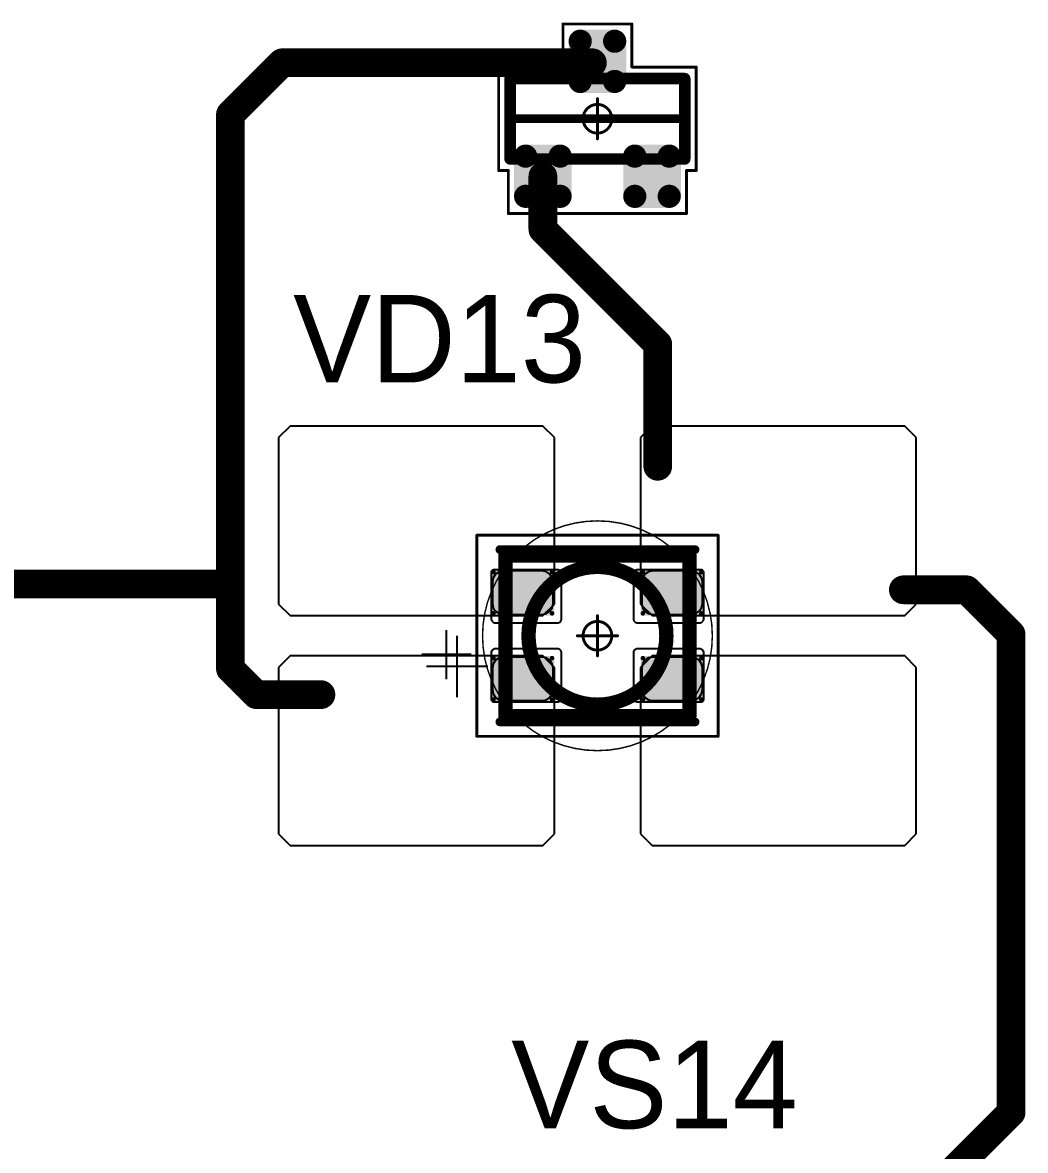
# Model space of a CAD drawing. Header units: millimetres. Extents: x 0 to 400, y 0 to 511.
# Drawn here: x 89.99 to 107.45, y 92.54 to 112.17 of the extents above; entities that cross this region are included whole.
import ezdxf

# ---------------------------------------------------------------- set-up
doc = ezdxf.new("R2010")
doc.units = ezdxf.units.MM
for name, color, linetype in [('Mechanical13', 56, 'Continuous'), ('Mechanical15', 56, 'Continuous'), ('Mechanical2', 216, 'Continuous'), ('TopLayer', 1, 'Continuous'), ('TopOverlay', 2, 'Continuous'), ('TopPaste', 8, 'Continuous'), ('TopSolder', 216, 'Continuous')]:
    doc.layers.add(name, color=color, linetype=linetype)

# ---------------------------------------------------------------- blocks, each defined once
blk = doc.blocks.new('SOT23_584')
at = {"layer": 'Mechanical13', "const_width": 0.2}
for points in [[(-0.7, 1.52), (0.7, 1.52)], [(-0.7, 1.52), (-0.7, -1.52)], [(0.7, 1.52), (0.7, -1.52)], [(-0.7, -1.52), (0.7, -1.52)]]:
    blk.add_lwpolyline(points, dxfattribs=at)
at = {"layer": 'Mechanical13', "const_width": 0.1}
for points in [[(-0.75, 1.52, 1), (-0.65, 1.52, 1)], [(-0.75, 1.52, 1), (-0.65, 1.52, 1)], [(0.65, 1.52, 1), (0.75, 1.52, 1)], [(0.65, 1.52, 1), (0.75, 1.52, 1)], [(-0.75, -1.52, 1), (-0.65, -1.52, 1)], [(-0.75, -1.52, 1), (-0.65, -1.52, 1)], [(0.65, -1.52, 1), (0.75, -1.52, 1)], [(0.65, -1.52, 1), (0.75, -1.52, 1)]]:
    blk.add_lwpolyline(points, format="xyb", close=True, dxfattribs=at)
at = {"layer": 'Mechanical15', "const_width": 0.05}
for points in [[(-1.65, 1.55), (-1.65, -1.55)], [(-1.65, 1.55), (-0.9, 1.55)], [(-0.9, 1.72), (-0.9, 1.55)], [(-0.9, 1.72), (0.9, 1.72)], [(0.9, 1.72), (0.9, 0.6)], [(0.9, 0.6), (1.65, 0.6)], [(1.65, 0.6), (1.65, -0.6)], [(0, 0.35), (0, -0.35)], [(-0.35, 0), (0.35, 0)], [(0.9, -0.6), (1.65, -0.6)], [(0.9, -0.6), (0.9, -1.72)], [(-1.65, -1.55), (-0.9, -1.55)], [(-0.9, -1.55), (-0.9, -1.72)], [(-0.9, -1.72), (0.9, -1.72)]]:
    blk.add_lwpolyline(points, dxfattribs=at)
at = {"layer": 'Mechanical15'}
for points, const_width in [([(-1.662, 1.55, 1), (-1.637, 1.55, 1)], 0.025), ([(-1.662, 1.55, 1), (-1.637, 1.55, 1)], 0.025), ([(-0.913, 1.72, 1), (-0.888, 1.72, 1)], 0.025), ([(-0.913, 1.72, 1), (-0.888, 1.72, 1)], 0.025), ([(-0.913, 1.55, 1), (-0.888, 1.55, 1)], 0.025), ([(-0.913, 1.55, 1), (-0.888, 1.55, 1)], 0.025), ([(0.888, 1.72, 1), (0.913, 1.72, 1)], 0.025), ([(0.888, 1.72, 1), (0.913, 1.72, 1)], 0.025), ([(0.888, 0.6, 1), (0.913, 0.6, 1)], 0.025), ([(0.888, 0.6, 1), (0.913, 0.6, 1)], 0.025), ([(1.637, 0.6, 1), (1.662, 0.6, 1)], 0.025), ([(1.637, 0.6, 1), (1.662, 0.6, 1)], 0.025), ([(0.25, 0, 1), (-0.25, 0, 1)], 0.05), ([(-0.012, 0.35, 1), (0.012, 0.35, 1)], 0.025), ([(-0.362, 0, 1), (-0.337, 0, 1)], 0.025), ([(-0.262, 0, 1), (-0.238, 0, 1)], 0.025), ([(0.238, 0, 1), (0.262, 0, 1)], 0.025), ([(0.337, 0, 1), (0.362, 0, 1)], 0.025), ([(-0.012, -0.35, 1), (0.012, -0.35, 1)], 0.025), ([(0.888, -0.6, 1), (0.913, -0.6, 1)], 0.025), ([(0.888, -0.6, 1), (0.913, -0.6, 1)], 0.025), ([(1.637, -0.6, 1), (1.662, -0.6, 1)], 0.025), ([(1.637, -0.6, 1), (1.662, -0.6, 1)], 0.025), ([(-1.662, -1.55, 1), (-1.637, -1.55, 1)], 0.025), ([(-1.662, -1.55, 1), (-1.637, -1.55, 1)], 0.025), ([(-0.913, -1.55, 1), (-0.888, -1.55, 1)], 0.025), ([(-0.913, -1.55, 1), (-0.888, -1.55, 1)], 0.025), ([(-0.913, -1.72, 1), (-0.888, -1.72, 1)], 0.025), ([(-0.913, -1.72, 1), (-0.888, -1.72, 1)], 0.025), ([(0.888, -1.72, 1), (0.913, -1.72, 1)], 0.025), ([(0.888, -1.72, 1), (0.913, -1.72, 1)], 0.025)]:
    blk.add_lwpolyline(points, format="xyb", close=True, dxfattribs=dict(at, const_width=const_width))
at = {"layer": 'TopLayer', "const_width": 0.1}
for points in [[(-1.4, 1.25, 1), (-1.3, 1.25, 1)], [(-0.7, 1.25, 1), (-0.6, 1.25, 1)], [(-1.4, 0.65, 1), (-1.3, 0.65, 1)], [(-0.7, 0.65, 1), (-0.6, 0.65, 1)], [(0.6, 0.3, 1), (0.7, 0.3, 1)], [(1.3, 0.3, 1), (1.4, 0.3, 1)], [(0.6, -0.3, 1), (0.7, -0.3, 1)], [(1.3, -0.3, 1), (1.4, -0.3, 1)], [(-1.4, -0.65, 1), (-1.3, -0.65, 1)], [(-0.7, -0.65, 1), (-0.6, -0.65, 1)], [(-1.4, -1.25, 1), (-1.3, -1.25, 1)], [(-0.7, -1.25, 1), (-0.6, -1.25, 1)]]:
    blk.add_lwpolyline(points, format="xyb", close=True, dxfattribs=at)
at = {"layer": 'TopLayer'}
for points in [[(-1.45, 1.25), (-1.45, 0.65), (-0.55, 1.25), (-0.55, 0.65)], [(-1.35, 1.35), (-1.35, 0.55), (-0.65, 1.35), (-0.65, 0.55)], [(0.65, 0.4), (0.65, -0.4), (1.35, 0.4), (1.35, -0.4)], [(0.55, 0.3), (0.55, -0.3), (1.45, 0.3), (1.45, -0.3)], [(-1.35, -0.55), (-1.35, -1.35), (-0.65, -0.55), (-0.65, -1.35)], [(-1.45, -0.65), (-1.45, -1.25), (-0.55, -0.65), (-0.55, -1.25)]]:
    blk.add_solid(points, dxfattribs=at)
at = {"layer": 'TopOverlay', "const_width": 0.15}
blk.add_lwpolyline([(0, 1.5), (0, -1.5)], dxfattribs=at)
at = {"layer": 'TopOverlay', "const_width": 0.075}
for points in [[(-0.038, 1.5, 1), (0.038, 1.5, 1)], [(-0.038, -1.5, 1), (0.038, -1.5, 1)]]:
    blk.add_lwpolyline(points, format="xyb", close=True, dxfattribs=at)
at = {"layer": 'TopPaste', "const_width": 0.075}
for points in [[(-1.387, 1.25, 1), (-1.313, 1.25, 1)], [(-0.687, 1.25, 1), (-0.613, 1.25, 1)], [(-1.387, 0.65, 1), (-1.313, 0.65, 1)], [(-0.687, 0.65, 1), (-0.613, 0.65, 1)], [(0.613, 0.3, 1), (0.687, 0.3, 1)], [(1.313, 0.3, 1), (1.387, 0.3, 1)], [(0.613, -0.3, 1), (0.687, -0.3, 1)], [(1.313, -0.3, 1), (1.387, -0.3, 1)], [(-1.387, -0.65, 1), (-1.313, -0.65, 1)], [(-0.687, -0.65, 1), (-0.613, -0.65, 1)], [(-1.387, -1.25, 1), (-1.313, -1.25, 1)], [(-0.687, -1.25, 1), (-0.613, -1.25, 1)]]:
    blk.add_lwpolyline(points, format="xyb", close=True, dxfattribs=at)
at = {"layer": 'TopPaste'}
for points in [[(-1.425, 1.25), (-1.425, 0.65), (-0.575, 1.25), (-0.575, 0.65)], [(-1.35, 1.325), (-1.35, 0.575), (-0.65, 1.325), (-0.65, 0.575)], [(0.575, 0.3), (0.575, -0.3), (1.425, 0.3), (1.425, -0.3)], [(0.65, 0.375), (0.65, -0.375), (1.35, 0.375), (1.35, -0.375)], [(-1.35, -0.575), (-1.35, -1.325), (-0.65, -0.575), (-0.65, -1.325)], [(-1.425, -0.65), (-1.425, -1.25), (-0.575, -0.65), (-0.575, -1.25)]]:
    blk.add_solid(points, dxfattribs=at)
at = {"layer": 'TopSolder', "const_width": 0.202}
for points in [[(-1.451, 1.25, 1), (-1.249, 1.25, 1)], [(-0.751, 1.25, 1), (-0.549, 1.25, 1)], [(-1.451, 0.65, 1), (-1.249, 0.65, 1)], [(-0.751, 0.65, 1), (-0.549, 0.65, 1)], [(0.549, 0.3, 1), (0.751, 0.3, 1)], [(1.249, 0.3, 1), (1.451, 0.3, 1)], [(0.549, -0.3, 1), (0.751, -0.3, 1)], [(1.249, -0.3, 1), (1.451, -0.3, 1)], [(-1.451, -0.65, 1), (-1.249, -0.65, 1)], [(-0.751, -0.65, 1), (-0.549, -0.65, 1)], [(-1.451, -1.25, 1), (-1.249, -1.25, 1)], [(-0.751, -1.25, 1), (-0.549, -1.25, 1)]]:
    blk.add_lwpolyline(points, format="xyb", close=True, dxfattribs=at)
at = {"layer": 'TopSolder'}
for points in [[(-1.35, 1.452), (-1.35, 0.448), (-0.65, 1.452), (-0.65, 0.448)], [(-1.552, 1.25), (-1.552, 0.65), (-0.448, 1.25), (-0.448, 0.65)], [(0.65, 0.502), (0.65, -0.502), (1.35, 0.502), (1.35, -0.502)], [(0.448, 0.3), (0.448, -0.3), (1.552, 0.3), (1.552, -0.3)], [(-1.35, -0.448), (-1.35, -1.452), (-0.65, -0.448), (-0.65, -1.452)], [(-1.552, -0.65), (-1.552, -1.25), (-0.448, -0.65), (-0.448, -1.25)]]:
    blk.add_solid(points, dxfattribs=at)
blk = doc.blocks.new('E65F_788')
at = {"layer": 'Mechanical13'}
for p, q in [((2.441, 1.071), (2.441, 0)), ((1.905, 0.536), (2.976, 0.536))]:
    blk.add_line(p, q, dxfattribs=at)
at = {"layer": 'Mechanical13', "const_width": 0.25}
for points in [[(-1.6, 1.4), (-1.6, -1.4)], [(1.6, 1.4), (-1.6, 1.4)], [(1.6, 1.4), (1.6, -1.4)], [(1.6, -1.4), (-1.6, -1.4)]]:
    blk.add_lwpolyline(points, dxfattribs=at)
at = {"layer": 'Mechanical13'}
for points, const_width in [([(-1.663, 1.4, 1), (-1.538, 1.4, 1)], 0.125), ([(-1.663, 1.4, 1), (-1.538, 1.4, 1)], 0.125), ([(1.537, 1.4, 1), (1.662, 1.4, 1)], 0.125), ([(1.537, 1.4, 1), (1.662, 1.4, 1)], 0.125), ([(1.2, 0, 1), (-1.2, 0, 1)], 0.25), ([(-1.263, 0, 1), (-1.138, 0, 1)], 0.125), ([(1.137, 0, 1), (1.262, 0, 1)], 0.125), ([(-1.663, -1.4, 1), (-1.538, -1.4, 1)], 0.125), ([(-1.663, -1.4, 1), (-1.538, -1.4, 1)], 0.125), ([(1.537, -1.4, 1), (1.662, -1.4, 1)], 0.125), ([(1.537, -1.4, 1), (1.662, -1.4, 1)], 0.125)]:
    blk.add_lwpolyline(points, format="xyb", close=True, dxfattribs=dict(at, const_width=const_width))
at = {"layer": 'Mechanical15', "const_width": 0.05}
for points in [[(2.1, 1.75), (-2.1, 1.75)], [(-2.1, 1.75), (-2.1, -1.75)], [(2.1, 1.75), (2.1, -1.75)], [(0, 0.35), (0, -0.35)], [(0, 0.35), (0, -0.35)], [(0.35, 0), (-0.35, 0)], [(0.35, 0), (-0.35, 0)], [(2.1, -1.75), (-2.1, -1.75)]]:
    blk.add_lwpolyline(points, dxfattribs=at)
at = {"layer": 'Mechanical15'}
for points, const_width in [([(-2.113, 1.75, 1), (-2.088, 1.75, 1)], 0.025), ([(-2.113, 1.75, 1), (-2.088, 1.75, 1)], 0.025), ([(2.087, 1.75, 1), (2.112, 1.75, 1)], 0.025), ([(2.087, 1.75, 1), (2.112, 1.75, 1)], 0.025), ([(0.25, 0, 1), (-0.25, 0, 1)], 0.05), ([(0.25, 0, 1), (-0.25, 0, 1)], 0.05), ([(-0.013, 0.35, 1), (0.012, 0.35, 1)], 0.025), ([(-0.013, 0.35, 1), (0.012, 0.35, 1)], 0.025), ([(-0.363, 0, 1), (-0.338, 0, 1)], 0.025), ([(-0.363, 0, 1), (-0.338, 0, 1)], 0.025), ([(-0.263, 0, 1), (-0.238, 0, 1)], 0.025), ([(-0.263, 0, 1), (-0.238, 0, 1)], 0.025), ([(0.237, 0, 1), (0.262, 0, 1)], 0.025), ([(0.237, 0, 1), (0.262, 0, 1)], 0.025), ([(0.337, 0, 1), (0.362, 0, 1)], 0.025), ([(0.337, 0, 1), (0.362, 0, 1)], 0.025), ([(-0.013, -0.35, 1), (0.012, -0.35, 1)], 0.025), ([(-0.013, -0.35, 1), (0.012, -0.35, 1)], 0.025), ([(-2.113, -1.75, 1), (-2.088, -1.75, 1)], 0.025), ([(-2.113, -1.75, 1), (-2.088, -1.75, 1)], 0.025), ([(2.087, -1.75, 1), (2.112, -1.75, 1)], 0.025), ([(2.087, -1.75, 1), (2.112, -1.75, 1)], 0.025)]:
    blk.add_lwpolyline(points, format="xyb", close=True, dxfattribs=dict(at, const_width=const_width))
at = {"layer": 'TopLayer'}
for p, q in [((-5.35, 3.65), (-5.55, 3.45)), ((-0.95, 3.65), (-5.35, 3.65)), ((-5.35, 3.65), (-5.35, 3.65)), ((-0.75, 3.45), (-0.95, 3.65)), ((0.95, 3.65), (0.75, 3.45)), ((5.35, 3.65), (0.95, 3.65)), ((0.95, 3.65), (0.95, 3.65)), ((5.55, 3.45), (5.35, 3.65)), ((-5.55, 3.45), (-5.55, 3.45)), ((-5.55, 3.45), (-5.55, 0.55)), ((-0.75, 0.55), (-0.75, 3.45)), ((0.75, 3.45), (0.75, 3.45)), ((0.75, 3.45), (0.75, 0.55)), ((5.55, 0.55), (5.55, 3.45)), ((-5.55, 0.55), (-5.35, 0.35)), ((-0.95, 0.35), (-0.75, 0.55)), ((0.75, 0.55), (0.95, 0.35)), ((5.35, 0.35), (5.55, 0.55)), ((-5.35, 0.35), (-0.95, 0.35)), ((0.95, 0.35), (5.35, 0.35)), ((-5.35, -0.35), (-5.55, -0.55)), ((-0.95, -0.35), (-5.35, -0.35)), ((-5.35, -0.35), (-5.35, -0.35)), ((-0.75, -0.55), (-0.95, -0.35)), ((0.95, -0.35), (0.75, -0.55)), ((5.35, -0.35), (0.95, -0.35)), ((0.95, -0.35), (0.95, -0.35)), ((5.55, -0.55), (5.35, -0.35)), ((-5.55, -0.55), (-5.55, -0.55)), ((-5.55, -0.55), (-5.55, -3.45)), ((-0.75, -3.45), (-0.75, -0.55)), ((0.75, -0.55), (0.75, -0.55)), ((0.75, -0.55), (0.75, -3.45)), ((5.55, -3.45), (5.55, -0.55)), ((-5.55, -3.45), (-5.35, -3.65)), ((-0.95, -3.65), (-0.75, -3.45)), ((0.75, -3.45), (0.95, -3.65)), ((5.35, -3.65), (5.55, -3.45)), ((-5.35, -3.65), (-0.95, -3.65)), ((0.95, -3.65), (5.35, -3.65))]:
    blk.add_line(p, q, dxfattribs=at)
at = {"layer": 'TopLayer', "const_width": 0.04}
for points in [[(-1.83, 1.11, 1), (-1.79, 1.11, 1)], [(-0.81, 1.11, 1), (-0.77, 1.11, 1)], [(0.77, 1.11, 1), (0.81, 1.11, 1)], [(1.79, 1.11, 1), (1.83, 1.11, 1)], [(-1.83, 0.39, 1), (-1.79, 0.39, 1)], [(-0.81, 0.39, 1), (-0.77, 0.39, 1)], [(0.77, 0.39, 1), (0.81, 0.39, 1)], [(1.79, 0.39, 1), (1.83, 0.39, 1)], [(-1.83, -0.39, 1), (-1.79, -0.39, 1)], [(-0.81, -0.39, 1), (-0.77, -0.39, 1)], [(0.77, -0.39, 1), (0.81, -0.39, 1)], [(1.79, -0.39, 1), (1.83, -0.39, 1)], [(-1.83, -1.11, 1), (-1.79, -1.11, 1)], [(-0.81, -1.11, 1), (-0.77, -1.11, 1)], [(0.77, -1.11, 1), (0.81, -1.11, 1)], [(1.79, -1.11, 1), (1.83, -1.11, 1)]]:
    blk.add_lwpolyline(points, format="xyb", close=True, dxfattribs=at)
at = {"layer": 'TopLayer'}
for points in [[(-1.85, 1.11), (-1.85, 0.39), (-0.75, 1.11), (-0.75, 0.39)], [(-1.81, 1.15), (-1.81, 0.35), (-0.79, 1.15), (-0.79, 0.35)], [(0.75, 1.11), (0.75, 0.39), (1.85, 1.11), (1.85, 0.39)], [(0.79, 1.15), (0.79, 0.35), (1.81, 1.15), (1.81, 0.35)], [(-1.85, -0.39), (-1.85, -1.11), (-0.75, -0.39), (-0.75, -1.11)], [(-1.81, -0.35), (-1.81, -1.15), (-0.79, -0.35), (-0.79, -1.15)], [(0.75, -0.39), (0.75, -1.11), (1.85, -0.39), (1.85, -1.11)], [(0.79, -0.35), (0.79, -1.15), (1.81, -0.35), (1.81, -1.15)]]:
    blk.add_solid(points, dxfattribs=at)
at = {"layer": 'TopOverlay'}
for p, q in [((2.628, 0.757), (2.628, -0.1)), ((2.2, 0.328), (3.057, 0.328))]:
    blk.add_line(p, q, dxfattribs=at)
at = {"layer": 'TopOverlay', "const_width": 0.15}
for points in [[(1.7, 1.5), (-1.7, 1.5)], [(1.7, -1.5), (-1.7, -1.5)]]:
    blk.add_lwpolyline(points, dxfattribs=at)
at = {"layer": 'TopOverlay', "const_width": 0.075}
for points in [[(-1.738, 1.5, 1), (-1.663, 1.5, 1)], [(1.662, 1.5, 1), (1.737, 1.5, 1)], [(-1.738, -1.5, 1), (-1.663, -1.5, 1)], [(1.662, -1.5, 1), (1.737, -1.5, 1)]]:
    blk.add_lwpolyline(points, format="xyb", close=True, dxfattribs=at)
at = {"layer": 'TopPaste'}
for p, q in [((-1.814, 1.011), (-1.829, 0.938)), ((-1.773, 1.073), (-1.814, 1.011)), ((-1.711, 1.114), (-1.773, 1.073)), ((-1.638, 1.129), (-1.711, 1.114)), ((-0.963, 1.129), (-1.638, 1.129)), ((-0.889, 1.114), (-0.963, 1.129)), ((-0.827, 1.073), (-0.889, 1.114)), ((-0.786, 1.011), (-0.827, 1.073)), ((-0.771, 0.938), (-0.786, 1.011)), ((0.786, 1.011), (0.771, 0.938)), ((0.827, 1.073), (0.786, 1.011)), ((0.889, 1.114), (0.827, 1.073)), ((0.962, 1.129), (0.889, 1.114)), ((1.637, 1.129), (0.962, 1.129)), ((1.711, 1.114), (1.637, 1.129)), ((1.773, 1.073), (1.711, 1.114)), ((1.814, 1.011), (1.773, 1.073)), ((1.829, 0.938), (1.814, 1.011)), ((-1.829, 0.938), (-1.829, 0.563)), ((-0.771, 0.563), (-0.771, 0.938)), ((0.771, 0.938), (0.771, 0.563)), ((1.829, 0.563), (1.829, 0.938)), ((-1.829, 0.563), (-1.814, 0.489)), ((-1.814, 0.489), (-1.773, 0.427)), ((-1.773, 0.427), (-1.711, 0.386)), ((-0.889, 0.386), (-0.827, 0.427)), ((-0.827, 0.427), (-0.786, 0.489)), ((-0.786, 0.489), (-0.771, 0.563)), ((0.771, 0.563), (0.786, 0.489)), ((0.786, 0.489), (0.827, 0.427)), ((0.827, 0.427), (0.889, 0.386)), ((1.711, 0.386), (1.773, 0.427)), ((1.773, 0.427), (1.814, 0.489)), ((1.814, 0.489), (1.829, 0.563)), ((-1.711, 0.386), (-1.638, 0.371)), ((-1.638, 0.371), (-0.963, 0.371)), ((-0.963, 0.371), (-0.889, 0.386)), ((0.889, 0.386), (0.962, 0.371)), ((0.962, 0.371), (1.637, 0.371)), ((1.637, 0.371), (1.711, 0.386)), ((-1.711, -0.386), (-1.773, -0.427)), ((-1.638, -0.371), (-1.711, -0.386)), ((-0.963, -0.371), (-1.638, -0.371)), ((-0.889, -0.386), (-0.963, -0.371)), ((-0.827, -0.427), (-0.889, -0.386)), ((0.889, -0.386), (0.827, -0.427)), ((0.962, -0.371), (0.889, -0.386)), ((1.637, -0.371), (0.962, -0.371)), ((1.711, -0.386), (1.637, -0.371)), ((1.773, -0.427), (1.711, -0.386)), ((-1.814, -0.489), (-1.829, -0.563)), ((-1.829, -0.563), (-1.829, -0.938)), ((-1.773, -0.427), (-1.814, -0.489)), ((-0.786, -0.489), (-0.827, -0.427)), ((-0.771, -0.563), (-0.786, -0.489)), ((-0.771, -0.938), (-0.771, -0.563)), ((0.786, -0.489), (0.771, -0.563)), ((0.771, -0.563), (0.771, -0.938)), ((0.827, -0.427), (0.786, -0.489)), ((1.814, -0.489), (1.773, -0.427)), ((1.829, -0.563), (1.814, -0.489)), ((1.829, -0.938), (1.829, -0.563)), ((-1.829, -0.938), (-1.814, -1.011)), ((-0.786, -1.011), (-0.771, -0.938)), ((0.771, -0.938), (0.786, -1.011)), ((1.814, -1.011), (1.829, -0.938)), ((-1.814, -1.011), (-1.773, -1.073)), ((-1.773, -1.073), (-1.711, -1.114)), ((-1.711, -1.114), (-1.638, -1.129)), ((-1.638, -1.129), (-0.963, -1.129)), ((-0.963, -1.129), (-0.889, -1.114)), ((-0.889, -1.114), (-0.827, -1.073)), ((-0.827, -1.073), (-0.786, -1.011)), ((0.786, -1.011), (0.827, -1.073)), ((0.827, -1.073), (0.889, -1.114)), ((0.889, -1.114), (0.962, -1.129)), ((0.962, -1.129), (1.637, -1.129)), ((1.637, -1.129), (1.711, -1.114)), ((1.711, -1.114), (1.773, -1.073)), ((1.773, -1.073), (1.814, -1.011))]:
    blk.add_line(p, q, dxfattribs=at)
at = {"layer": 'TopSolder'}
for p, q in [((-1.842, 1.129), (-1.85, 1.111)), ((-1.85, 1.111), (-1.85, 1.101)), ((-1.85, 1.101), (-1.85, 1.101)), ((-1.85, 1.101), (-1.85, 0.301)), ((-1.828, 1.143), (-1.842, 1.129)), ((-1.81, 1.151), (-1.828, 1.143)), ((-1.8, 1.151), (-1.81, 1.151)), ((-0.7, 1.151), (-1.8, 1.151)), ((-0.685, 1.151), (-0.7, 1.151)), ((-0.7, 1.151), (-0.7, 1.151)), ((-0.658, 1.139), (-0.685, 1.151)), ((-0.636, 1.118), (-0.658, 1.139)), ((-0.625, 1.09), (-0.636, 1.118)), ((-0.625, 1.076), (-0.625, 1.09)), ((-0.625, 0.301), (-0.625, 1.076)), ((0.636, 1.118), (0.625, 1.09)), ((0.625, 1.09), (0.625, 1.076)), ((0.625, 1.076), (0.625, 1.076)), ((0.625, 1.076), (0.625, 0.301)), ((0.657, 1.139), (0.636, 1.118)), ((0.685, 1.151), (0.657, 1.139)), ((0.7, 1.151), (0.685, 1.151)), ((1.8, 1.151), (0.7, 1.151)), ((1.81, 1.151), (1.8, 1.151)), ((1.8, 1.151), (1.8, 1.151)), ((1.828, 1.143), (1.81, 1.151)), ((1.842, 1.129), (1.828, 1.143)), ((1.85, 1.111), (1.842, 1.129)), ((1.85, 1.101), (1.85, 1.111)), ((1.85, 0.301), (1.85, 1.101)), ((-1.85, 0.301), (-1.85, 0.286)), ((-1.85, 0.286), (-1.839, 0.258)), ((-1.839, 0.258), (-1.818, 0.237)), ((-1.818, 0.237), (-1.79, 0.226)), ((-1.79, 0.226), (-1.775, 0.226)), ((-1.775, 0.226), (-1.775, 0.226)), ((-1.775, 0.226), (-0.7, 0.226)), ((-0.7, 0.226), (-0.685, 0.226)), ((-0.685, 0.226), (-0.658, 0.237)), ((-0.658, 0.237), (-0.636, 0.258)), ((-0.636, 0.258), (-0.625, 0.286)), ((-0.625, 0.286), (-0.625, 0.301)), ((-0.625, 0.301), (-0.625, 0.301)), ((0.625, 0.301), (0.625, 0.286)), ((0.625, 0.286), (0.636, 0.258)), ((0.636, 0.258), (0.657, 0.237)), ((0.657, 0.237), (0.685, 0.226)), ((0.685, 0.226), (0.7, 0.226)), ((0.7, 0.226), (0.7, 0.226)), ((0.7, 0.226), (1.775, 0.226)), ((1.775, 0.226), (1.79, 0.226)), ((1.79, 0.226), (1.817, 0.237)), ((1.817, 0.237), (1.839, 0.258)), ((1.839, 0.258), (1.85, 0.286)), ((1.85, 0.286), (1.85, 0.301)), ((1.85, 0.301), (1.85, 0.301)), ((-1.839, -0.257), (-1.85, -0.285)), ((-1.85, -0.285), (-1.85, -0.299)), ((-1.85, -0.299), (-1.85, -0.299)), ((-1.85, -0.299), (-1.85, -1.099)), ((-1.818, -0.236), (-1.839, -0.257)), ((-1.79, -0.224), (-1.818, -0.236)), ((-1.775, -0.224), (-1.79, -0.224)), ((-0.7, -0.224), (-1.775, -0.224)), ((-0.685, -0.224), (-0.7, -0.224)), ((-0.7, -0.224), (-0.7, -0.224)), ((-0.658, -0.236), (-0.685, -0.224)), ((-0.636, -0.257), (-0.658, -0.236)), ((-0.625, -0.285), (-0.636, -0.257)), ((-0.625, -0.299), (-0.625, -0.285)), ((-0.625, -1.074), (-0.625, -0.299)), ((0.636, -0.257), (0.625, -0.285)), ((0.625, -0.285), (0.625, -0.299)), ((0.625, -0.299), (0.625, -0.299)), ((0.625, -0.299), (0.625, -1.074)), ((0.657, -0.236), (0.636, -0.257)), ((0.685, -0.224), (0.657, -0.236)), ((0.7, -0.224), (0.685, -0.224)), ((1.775, -0.224), (0.7, -0.224)), ((1.79, -0.224), (1.775, -0.224)), ((1.775, -0.224), (1.775, -0.224)), ((1.817, -0.236), (1.79, -0.224)), ((1.839, -0.257), (1.817, -0.236)), ((1.85, -0.285), (1.839, -0.257)), ((1.85, -0.299), (1.85, -0.285)), ((1.85, -1.099), (1.85, -0.299)), ((-1.85, -1.099), (-1.85, -1.109)), ((-1.85, -1.109), (-1.842, -1.128)), ((-1.842, -1.128), (-1.828, -1.142)), ((-1.828, -1.142), (-1.81, -1.149)), ((-1.81, -1.149), (-1.8, -1.149)), ((-1.8, -1.149), (-0.7, -1.149)), ((-1.8, -1.149), (-1.8, -1.149)), ((-0.7, -1.149), (-0.685, -1.149)), ((-0.685, -1.149), (-0.658, -1.138)), ((-0.658, -1.138), (-0.636, -1.117)), ((-0.636, -1.117), (-0.625, -1.089)), ((-0.625, -1.089), (-0.625, -1.074)), ((-0.625, -1.074), (-0.625, -1.074)), ((0.625, -1.074), (0.625, -1.089)), ((0.625, -1.089), (0.636, -1.117)), ((0.636, -1.117), (0.657, -1.138)), ((0.657, -1.138), (0.685, -1.149)), ((0.685, -1.149), (0.7, -1.149)), ((0.7, -1.149), (1.8, -1.149)), ((0.7, -1.149), (0.7, -1.149)), ((1.8, -1.149), (1.81, -1.149)), ((1.81, -1.149), (1.828, -1.142)), ((1.828, -1.142), (1.842, -1.128)), ((1.842, -1.128), (1.85, -1.109)), ((1.85, -1.109), (1.85, -1.099)), ((1.85, -1.099), (1.85, -1.099))]:
    blk.add_line(p, q, dxfattribs=at)

msp = doc.modelspace()

# ---------------------------------------------------------------- linework, layer by layer
at = {"layer": 'Mechanical2'}
for points, const_width in [([(102, 101.5, 1), (98, 101.5, 1)], 0.0254), ([(100, 103.5, 1), (100, 103.5, 1)], 0.0005), ([(97.994, 101.5, 1), (98.006, 101.5, 1)], 0.0127), ([(101.994, 101.5, 1), (102.006, 101.5, 1)], 0.0127), ([(98, 101.5, 1), (98, 101.5, 1)], 0.0005), ([(102, 101.5, 1), (102, 101.5, 1)], 0.0005), ([(100, 99.5, 1), (100, 99.5, 1)], 0.0005)]:
    msp.add_lwpolyline(points, format="xyb", close=True, dxfattribs=dict(at, const_width=const_width))
at = {"layer": 'Mechanical2', "const_width": 0.001}
for points in [[(100, 99.5), (100, 103.5)], [(98, 101.5), (102, 101.5)]]:
    msp.add_lwpolyline(points, dxfattribs=at)
at = {"layer": 'TopLayer', "const_width": 0.5}
for points in [[(93.612, 110.575), (94.512, 111.475)], [(94.512, 111.475), (99.912, 111.475)], [(93.612, 102.4), (93.612, 110.575)], [(99.05, 108.575), (99.05, 109.5)], [(99.05, 108.575), (101.05, 106.575)], [(101.05, 104.45), (101.05, 106.575)], [(81.45, 102.4), (93.612, 102.4)], [(93.612, 100.925), (93.612, 102.4)], [(105.325, 102.3), (106.425, 102.3)], [(106.425, 102.3), (107.2, 101.525)], [(107.2, 93.2), (107.2, 101.525)], [(93.612, 100.925), (94.062, 100.475)], [(94.062, 100.475), (95.187, 100.475)], [(105.5, 91.5), (107.2, 93.2)]]:
    msp.add_lwpolyline(points, dxfattribs=at)
at = {"layer": 'TopLayer', "const_width": 0.25}
for points in [[(94.387, 111.475, 1), (94.637, 111.475, 1)], [(94.387, 111.475, 1), (94.637, 111.475, 1)], [(99.787, 111.475, 1), (100.037, 111.475, 1)], [(93.487, 110.575, 1), (93.737, 110.575, 1)], [(93.487, 110.575, 1), (93.737, 110.575, 1)], [(98.925, 109.5, 1), (99.175, 109.5, 1)], [(98.925, 108.575, 1), (99.175, 108.575, 1)], [(98.925, 108.575, 1), (99.175, 108.575, 1)], [(100.925, 106.575, 1), (101.175, 106.575, 1)], [(100.925, 106.575, 1), (101.175, 106.575, 1)], [(100.925, 104.45, 1), (101.175, 104.45, 1)], [(93.487, 102.4, 1), (93.737, 102.4, 1)], [(93.487, 102.4, 1), (93.737, 102.4, 1)], [(93.487, 102.4, 1), (93.737, 102.4, 1)], [(105.2, 102.3, 1), (105.45, 102.3, 1)], [(106.3, 102.3, 1), (106.55, 102.3, 1)], [(106.3, 102.3, 1), (106.55, 102.3, 1)], [(107.075, 101.525, 1), (107.325, 101.525, 1)], [(107.075, 101.525, 1), (107.325, 101.525, 1)], [(93.487, 100.925, 1), (93.737, 100.925, 1)], [(93.487, 100.925, 1), (93.737, 100.925, 1)], [(93.937, 100.475, 1), (94.187, 100.475, 1)], [(93.937, 100.475, 1), (94.187, 100.475, 1)], [(95.062, 100.475, 1), (95.312, 100.475, 1)], [(107.075, 93.2, 1), (107.325, 93.2, 1)], [(107.075, 93.2, 1), (107.325, 93.2, 1)]]:
    msp.add_lwpolyline(points, format="xyb", close=True, dxfattribs=at)

# ---------------------------------------------------------------- block references
for name, p, rotation in [('SOT23_584', (100, 110.5), 90), ('E65F_788', (100, 101.5), 180)]:
    msp.add_blockref(name, p, dxfattribs=dict(rotation=rotation))

# ---------------------------------------------------------------- texts
at = {"layer": 'TopOverlay'}
for s, p in [('VD13', (94.703, 105.911)), ('VS14', (98.5, 92.927))]:
    msp.add_text(s, height=1.524, dxfattribs=at).set_placement(p)

doc.saveas('drawing.dxf')
